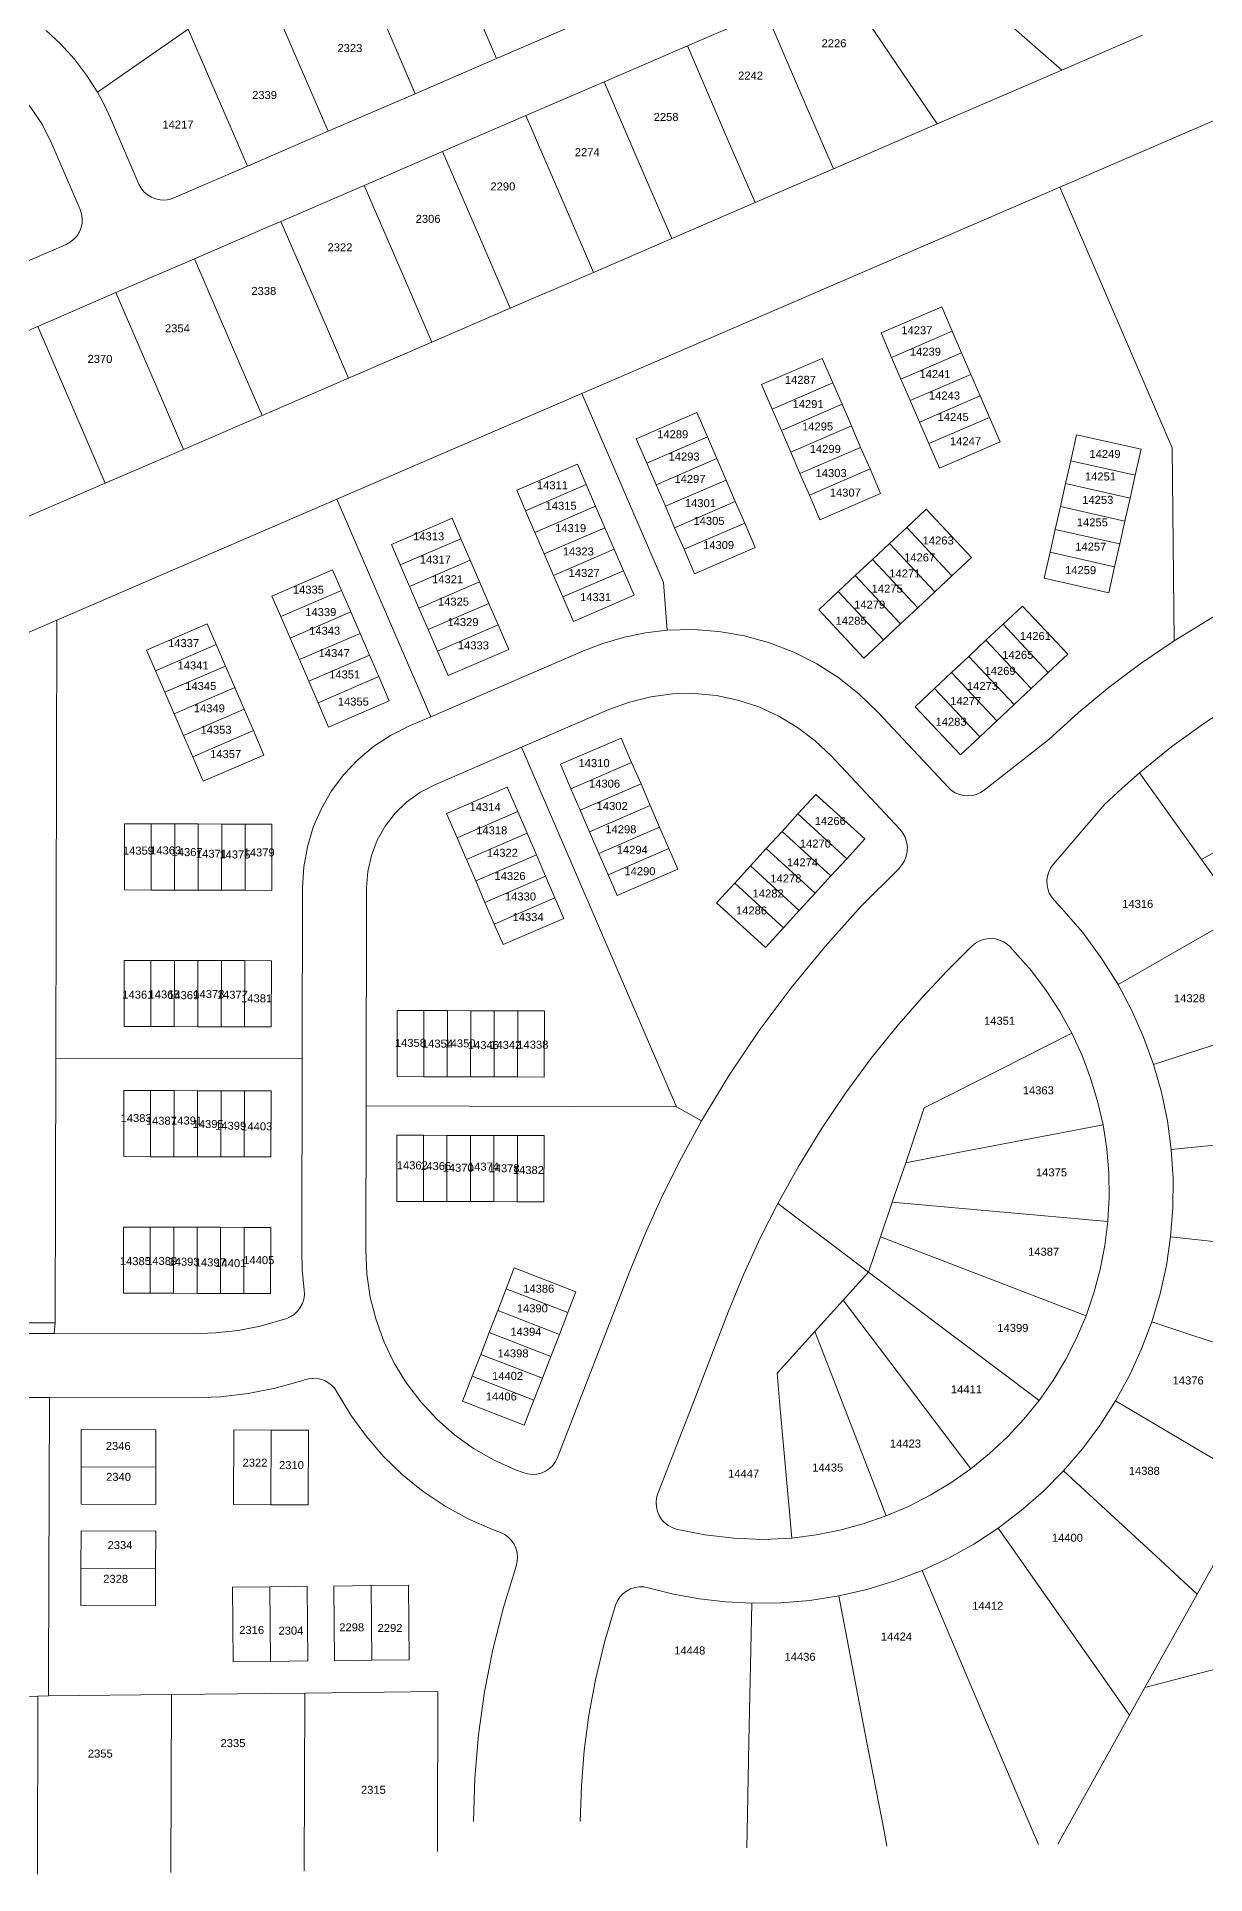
# Model space of a CAD drawing. Header units: feet. Extents: x 865220 to 2866543, y -2240498 to 973965.
# Drawn here: x 2855043 to 2856138, y 963390 to 965112 of the extents above; entities that cross this region are included whole.
import ezdxf
from ezdxf.enums import TextEntityAlignment as Align

# ---------------------------------------------------------------- set-up
doc = ezdxf.new("R2010")
doc.units = ezdxf.units.FT
doc.header["$LTSCALE"] = 0.015
doc.header["$MEASUREMENT"] = 0
doc.layers.add('Dakota County Addresses', color=7, linetype='Continuous')
doc.layers.add('Dakota County Parcels', color=7, linetype='Continuous')
doc.styles.add('Dimensions 100', font='arial.ttf')

# ---------------------------------------------------------------- blocks, each defined once
blk = doc.blocks.new('ACMAP_ANN_TEMPLATE_Dakota County Addresses')
at = {"layer": 'Dakota County Addresses', "style": 'Dimensions 100'}
blk.add_attdef('DakotaCountyAddress', text='', height=50, dxfattribs=at).set_placement((0, 0), align=Align.CENTER)

msp = doc.modelspace()

# ---------------------------------------------------------------- linework, layer by layer
at = {"layer": 'Dakota County Parcels', "lineweight": 5, "ltscale": 100}
for p, q in [((2855473.8, 965091.8), (2855424.3, 965206.5)), ((2856001.7, 964971.2), (2856482.9, 965179)), ((2855397.6, 965058.9), (2855348.1, 965173.6)), ((2855473.8, 965091.8), (2855550, 965124.7)), ((2855652.7, 965103.7), (2855726.1, 965135.4)), ((2855184.7, 965119.4), (2855099.6, 965060.2)), ((2855240.2, 964990.9), (2855184.7, 965119.4)), ((2856079.4, 965113.6), (2856003.6, 965080.9)), ((2855397.6, 965058.9), (2855473.8, 965091.8)), ((2855574.7, 965070), (2855652.7, 965103.7)), ((2856003.6, 965080.9), (2855886.8, 965030.5)), ((2855315.8, 965023.6), (2855397.6, 965058.9)), ((2855501.2, 965038.3), (2855574.7, 965070)), ((2855423.2, 965004.6), (2855501.2, 965038.3)), ((2855111.9, 965035.8), (2855138.5, 964974.2)), ((2855240.2, 964990.9), (2855315.8, 965023.6)), ((2855886.8, 965030.5), (2855789.5, 964988.5)), ((2855056.8, 965012), (2855083.4, 964950.4)), ((2855349.8, 964972.9), (2855423.2, 965004.6)), ((2855240.2, 964990.9), (2855171.3, 964961.2)), ((2855789.5, 964988.5), (2855716.1, 964956.8)), ((2855271.7, 964939.2), (2855349.8, 964972.9)), ((2856001.7, 964971.2), (2855553.7, 964777.8)), ((2856107.2, 964727), (2856001.7, 964971.2)), ((2855716.1, 964956.8), (2855638.1, 964923.1)), ((2855263.9, 964935.8), (2855190.5, 964904.1)), ((2855263.9, 964935.8), (2855271.7, 964939.2)), ((2854996.9, 964885.9), (2855070.3, 964917.6)), ((2855638.1, 964923.1), (2855564.6, 964891.4)), ((2855190.5, 964904.1), (2855117, 964872.4)), ((2855564.6, 964891.4), (2855486.6, 964857.7)), ((2855117, 964872.4), (2855043.6, 964840.7)), ((2855486.6, 964857.7), (2855413.2, 964826)), ((2855834.2, 964834.6), (2855891.1, 964859.2)), ((2855891.1, 964859.2), (2855901, 964836.2)), ((2855043.6, 964840.7), (2854970.2, 964809)), ((2855834.2, 964834.6), (2855844.1, 964811.6)), ((2855844.1, 964811.6), (2855901, 964836.2)), ((2855909.7, 964816), (2855901, 964836.2)), ((2855413.2, 964826), (2855335.1, 964792.3)), ((2855909.7, 964816), (2855852.8, 964791.4)), ((2855918.4, 964795.8), (2855909.7, 964816)), ((2855722.2, 964786.2), (2855779.1, 964810.8)), ((2855779.1, 964810.8), (2855789, 964787.8)), ((2855844.1, 964811.6), (2855852.8, 964791.4)), ((2855918.4, 964795.8), (2855861.5, 964771.2)), ((2855927.1, 964775.6), (2855918.4, 964795.8)), ((2855253.9, 964757.2), (2855335.1, 964792.3)), ((2855722.2, 964786.2), (2855732.1, 964763.3)), ((2855732.1, 964763.3), (2855789, 964787.8)), ((2855797.7, 964767.7), (2855789, 964787.8)), ((2855852.8, 964791.4), (2855861.5, 964771.2)), ((2855553.7, 964777.8), (2855324.2, 964678.7)), ((2855553.7, 964777.8), (2855630.2, 964600.6)), ((2855732.1, 964763.3), (2855740.8, 964743.1)), ((2855797.7, 964767.7), (2855740.8, 964743.1)), ((2855806.4, 964747.5), (2855797.7, 964767.7)), ((2855861.5, 964771.2), (2855870.2, 964751)), ((2855927.1, 964775.6), (2855870.2, 964751)), ((2855935.9, 964755.4), (2855927.1, 964775.6)), ((2855180.4, 964725.5), (2855253.9, 964757.2)), ((2855604.7, 964735.5), (2855661.6, 964760.1)), ((2855661.6, 964760.1), (2855671.5, 964737.1)), ((2855806.4, 964747.5), (2855749.5, 964722.9)), ((2855815.1, 964727.3), (2855806.4, 964747.5)), ((2855870.2, 964751), (2855878.9, 964730.9)), ((2855935.9, 964755.4), (2855878.9, 964730.9)), ((2855935.9, 964755.4), (2855945.8, 964732.5)), ((2855604.7, 964735.5), (2855614.6, 964712.5)), ((2855614.6, 964712.5), (2855671.5, 964737.1)), ((2855680.2, 964716.9), (2855671.5, 964737.1)), ((2855740.8, 964743.1), (2855749.5, 964722.9)), ((2855815.1, 964727.3), (2855758.2, 964702.7)), ((2855823.9, 964707.1), (2855815.1, 964727.3)), ((2855878.9, 964730.9), (2855888.9, 964707.9)), ((2855888.9, 964707.9), (2855945.8, 964732.5)), ((2856017.5, 964739.2), (2856012, 964714.8)), ((2856017.5, 964739.2), (2856078, 964725.6)), ((2856109, 964546.1), (2856107.2, 964727)), ((2855107, 964693.8), (2855180.4, 964725.5)), ((2855492.7, 964687.1), (2855549.6, 964711.7)), ((2855549.6, 964711.7), (2855557.9, 964692.4)), ((2855614.6, 964712.5), (2855623.3, 964692.3)), ((2855680.2, 964716.9), (2855623.3, 964692.3)), ((2855688.9, 964696.7), (2855680.2, 964716.9)), ((2855749.5, 964722.9), (2855758.2, 964702.7)), ((2856012, 964714.8), (2856007.2, 964693.4)), ((2856012, 964714.8), (2856072.5, 964701.2)), ((2856078, 964725.6), (2856072.5, 964701.2)), ((2855033.6, 964662.1), (2855107, 964693.8)), ((2855501, 964667.8), (2855557.9, 964692.4)), ((2855557.9, 964692.4), (2855566.6, 964672.2)), ((2855623.3, 964692.3), (2855632, 964672.1)), ((2855688.9, 964696.7), (2855632, 964672.1)), ((2855697.6, 964676.5), (2855688.9, 964696.7)), ((2855758.2, 964702.7), (2855767, 964682.5)), ((2855823.9, 964707.1), (2855767, 964682.5)), ((2855833.8, 964684.1), (2855823.9, 964707.1)), ((2856007.2, 964693.4), (2856002.3, 964671.9)), ((2856067.7, 964679.8), (2856007.2, 964693.4)), ((2856067.7, 964679.8), (2856072.5, 964701.2)), ((2855324.2, 964678.7), (2855061.6, 964565.3)), ((2855324.2, 964678.7), (2855412.2, 964474.9)), ((2855492.7, 964687.1), (2855501, 964667.8)), ((2855697.6, 964676.5), (2855640.7, 964652)), ((2855706.4, 964656.3), (2855697.6, 964676.5)), ((2855767, 964682.5), (2855776.9, 964659.5)), ((2855776.9, 964659.5), (2855833.8, 964684.1)), ((2856062.8, 964658.3), (2856067.7, 964679.8)), ((2855375.2, 964636.4), (2855432.1, 964661)), ((2855432.1, 964661), (2855440.4, 964641.7)), ((2855501, 964667.8), (2855509.7, 964647.7)), ((2855509.7, 964647.7), (2855566.6, 964672.2)), ((2855566.6, 964672.2), (2855575.4, 964652)), ((2855632, 964672.1), (2855640.7, 964652)), ((2855858.3, 964652.3), (2855876.5, 964669.4)), ((2855918.9, 964624.1), (2855876.5, 964669.4)), ((2856002.3, 964671.9), (2855997.5, 964650.5)), ((2856062.8, 964658.3), (2856002.3, 964671.9)), ((2856058, 964636.8), (2856062.8, 964658.3)), ((2855383.5, 964617.1), (2855440.4, 964641.7)), ((2855440.4, 964641.7), (2855449.1, 964621.5)), ((2855509.7, 964647.7), (2855518.4, 964627.5)), ((2855518.4, 964627.5), (2855575.4, 964652)), ((2855575.4, 964652), (2855584.1, 964631.8)), ((2855640.7, 964652), (2855649.5, 964631.8)), ((2855706.4, 964656.3), (2855649.5, 964631.8)), ((2855716.3, 964633.4), (2855706.4, 964656.3)), ((2855842.2, 964637.2), (2855858.3, 964652.3)), ((2855858.3, 964652.3), (2855900.7, 964607)), ((2855997.5, 964650.5), (2855992.7, 964629)), ((2856058, 964636.8), (2855997.5, 964650.5)), ((2855375.2, 964636.4), (2855383.5, 964617.1)), ((2855518.4, 964627.5), (2855527.2, 964607.3)), ((2855527.2, 964607.3), (2855584.1, 964631.8)), ((2855584.1, 964631.8), (2855592.8, 964611.6)), ((2855649.5, 964631.8), (2855659.4, 964608.8)), ((2855659.4, 964608.8), (2855716.3, 964633.4)), ((2855826.2, 964622.2), (2855842.2, 964637.2)), ((2855842.2, 964637.2), (2855884.6, 964592)), ((2855900.7, 964607), (2855918.9, 964624.1)), ((2855992.7, 964629), (2855987.2, 964604.6)), ((2856053.1, 964615.4), (2855992.7, 964629)), ((2856053.1, 964615.4), (2856058, 964636.8)), ((2855263.2, 964588), (2855320.1, 964612.6)), ((2855320.1, 964612.6), (2855328.4, 964593.3)), ((2855383.5, 964617.1), (2855392.2, 964596.9)), ((2855392.2, 964596.9), (2855449.1, 964621.5)), ((2855449.1, 964621.5), (2855457.9, 964601.3)), ((2855527.2, 964607.3), (2855535.9, 964587.1)), ((2855535.9, 964587.1), (2855592.8, 964611.6)), ((2855592.8, 964611.6), (2855602.7, 964588.7)), ((2855794.1, 964592.1), (2855810.1, 964607.1)), ((2855810.1, 964607.1), (2855826.2, 964622.2)), ((2855810.1, 964607.1), (2855852.5, 964561.9)), ((2855826.2, 964622.2), (2855868.6, 964576.9)), ((2855884.6, 964592), (2855900.7, 964607)), ((2856047.6, 964591), (2856053.1, 964615.4)), ((2855271.5, 964568.8), (2855328.4, 964593.3)), ((2855328.4, 964593.3), (2855337.1, 964573.1)), ((2855392.2, 964596.9), (2855400.9, 964576.7)), ((2855400.9, 964576.7), (2855457.9, 964601.3)), ((2855457.9, 964601.3), (2855466.6, 964581.1)), ((2855545.8, 964564.1), (2855602.7, 964588.7)), ((2855630.2, 964600.6), (2855633.7, 964556)), ((2855775.8, 964575), (2855794.1, 964592.1)), ((2855794.1, 964592.1), (2855836.5, 964546.9)), ((2855868.6, 964576.9), (2855884.6, 964592)), ((2855987.2, 964604.6), (2856047.6, 964591)), ((2855263.2, 964588), (2855271.5, 964568.8)), ((2855280.2, 964548.6), (2855337.1, 964573.1)), ((2855337.1, 964573.1), (2855345.9, 964552.9)), ((2855400.9, 964576.7), (2855409.7, 964556.5)), ((2855409.7, 964556.5), (2855466.6, 964581.1)), ((2855466.6, 964581.1), (2855475.3, 964560.9)), ((2855535.9, 964587.1), (2855545.8, 964564.1)), ((2855775.8, 964575), (2855818.2, 964529.8)), ((2855852.5, 964561.9), (2855868.6, 964576.9)), ((2855948.6, 964561.5), (2855966.8, 964578.6)), ((2856009.2, 964533.4), (2855966.8, 964578.6)), ((2854378.8, 964270.5), (2855061.6, 964565.3)), ((2855060.6, 964154.7), (2855061.6, 964565.3)), ((2855145.7, 964537.3), (2855202.6, 964561.9)), ((2855202.6, 964561.9), (2855210.9, 964542.6)), ((2855271.5, 964568.8), (2855280.2, 964548.6)), ((2855409.7, 964556.5), (2855418.4, 964536.3)), ((2855418.4, 964536.3), (2855475.3, 964560.9)), ((2855475.3, 964560.9), (2855485.2, 964538)), ((2855836.5, 964546.9), (2855852.5, 964561.9)), ((2855932.5, 964546.5), (2855948.6, 964561.5)), ((2855948.6, 964561.5), (2855991, 964516.3)), ((2855145.7, 964537.3), (2855154, 964518)), ((2855154, 964518), (2855210.9, 964542.6)), ((2855210.9, 964542.6), (2855219.6, 964522.4)), ((2855280.2, 964548.6), (2855288.9, 964528.4)), ((2855288.9, 964528.4), (2855345.9, 964552.9)), ((2855345.9, 964552.9), (2855354.6, 964532.7)), ((2855428.3, 964513.4), (2855485.2, 964538)), ((2855818.2, 964529.8), (2855836.5, 964546.9)), ((2855916.5, 964531.4), (2855932.5, 964546.5)), ((2855932.5, 964546.5), (2855974.9, 964501.2)), ((2855162.7, 964497.8), (2855219.6, 964522.4)), ((2855219.6, 964522.4), (2855228.4, 964502.2)), ((2855288.9, 964528.4), (2855297.7, 964508.2)), ((2855297.7, 964508.2), (2855354.6, 964532.7)), ((2855354.6, 964532.7), (2855363.3, 964512.6)), ((2855412.2, 964474.9), (2855555.2, 964536.6)), ((2855418.4, 964536.3), (2855428.3, 964513.4)), ((2855900.4, 964516.4), (2855916.5, 964531.4)), ((2855916.5, 964531.4), (2855958.9, 964486.2)), ((2855991, 964516.3), (2856009.2, 964533.4)), ((2855154, 964518), (2855162.7, 964497.8)), ((2855171.4, 964477.6), (2855228.4, 964502.2)), ((2855228.4, 964502.2), (2855237.1, 964482)), ((2855297.7, 964508.2), (2855306.4, 964488)), ((2855306.4, 964488), (2855363.3, 964512.6)), ((2855363.3, 964512.6), (2855373.2, 964489.6)), ((2855884.4, 964501.3), (2855900.4, 964516.4)), ((2855900.4, 964516.4), (2855942.8, 964471.1)), ((2855974.9, 964501.2), (2855991, 964516.3)), ((2855162.7, 964497.8), (2855171.4, 964477.6)), ((2855306.4, 964488), (2855316.3, 964465)), ((2855316.3, 964465), (2855373.2, 964489.6)), ((2855866.2, 964484.2), (2855884.4, 964501.3)), ((2855884.4, 964501.3), (2855926.8, 964456.1)), ((2855942.8, 964471.1), (2855958.9, 964486.2)), ((2855958.9, 964486.2), (2855974.9, 964501.2)), ((2855171.4, 964477.6), (2855180.2, 964457.4)), ((2855180.2, 964457.4), (2855237.1, 964482)), ((2855237.1, 964482), (2855245.8, 964461.8)), ((2855391.5, 964465.9), (2855412.2, 964474.9)), ((2855497.2, 964446.2), (2855579, 964481.5)), ((2855831.1, 964479.2), (2855897.3, 964408.6)), ((2855866.2, 964484.2), (2855908.6, 964439)), ((2855926.8, 964456.1), (2855942.8, 964471.1)), ((2855180.2, 964457.4), (2855188.9, 964437.2)), ((2855188.9, 964437.2), (2855245.8, 964461.8)), ((2855245.8, 964461.8), (2855255.7, 964438.9)), ((2855533.6, 964430.3), (2855590.5, 964454.9)), ((2855590.5, 964454.9), (2855600.4, 964432)), ((2855908.6, 964439), (2855926.8, 964456.1)), ((2855991.6, 964453.4), (2855930.9, 964406)), ((2855188.9, 964437.2), (2855198.8, 964414.3)), ((2855198.8, 964414.3), (2855255.7, 964438.9)), ((2855415.3, 964410.8), (2855497.2, 964446.2)), ((2855642.6, 964109.3), (2855497.2, 964446.2)), ((2855787.3, 964438.2), (2855851.8, 964369.4)), ((2855543.5, 964407.4), (2855533.6, 964430.3)), ((2855600.4, 964432), (2855543.5, 964407.4)), ((2855600.4, 964432), (2855609.2, 964411.8)), ((2856134.7, 964341.1), (2856076.4, 964422.3)), ((2855426.8, 964384.2), (2855483.7, 964408.8)), ((2855493.6, 964385.9), (2855483.7, 964408.8)), ((2855552.2, 964387.2), (2855543.5, 964407.4)), ((2855609.2, 964411.8), (2855552.2, 964387.2)), ((2855609.2, 964411.8), (2855617.9, 964391.6)), ((2855756.3, 964383.7), (2855773.2, 964402.1)), ((2855818.9, 964360.3), (2855773.2, 964402.1)), ((2856134.7, 964341.1), (2856249.2, 964406.3)), ((2855436.7, 964361.3), (2855426.8, 964384.2)), ((2855493.6, 964385.9), (2855436.7, 964361.3)), ((2855502.4, 964365.7), (2855493.6, 964385.9)), ((2855561, 964367), (2855552.2, 964387.2)), ((2855617.9, 964391.6), (2855561, 964367)), ((2855617.9, 964391.6), (2855626.6, 964371.4)), ((2855741.5, 964367.4), (2855756.3, 964383.7)), ((2855756.3, 964383.7), (2855802.1, 964341.8)), ((2856044.1, 964392.9), (2855995.6, 964336.2)), ((2855125, 964312.5), (2855125.1, 964374.5)), ((2855125.1, 964374.5), (2855150.1, 964374.4)), ((2855150, 964312.4), (2855150.1, 964374.4)), ((2855150.1, 964374.4), (2855172.1, 964374.4)), ((2855172, 964312.4), (2855172.1, 964374.4)), ((2855172.1, 964374.4), (2855194.1, 964374.3)), ((2855194, 964312.3), (2855194.1, 964374.3)), ((2855194.1, 964374.3), (2855216.1, 964374.2)), ((2855216, 964312.2), (2855216.1, 964374.2)), ((2855216.1, 964374.2), (2855238.1, 964374.2)), ((2855238, 964312.2), (2855238.1, 964374.2)), ((2855238.1, 964374.2), (2855263.1, 964374.1)), ((2855263, 964312.1), (2855263.1, 964374.1)), ((2855445.5, 964341.1), (2855502.4, 964365.7)), ((2855511.1, 964345.5), (2855502.4, 964365.7)), ((2855569.7, 964346.8), (2855561, 964367)), ((2855626.6, 964371.4), (2855569.7, 964346.8)), ((2855626.6, 964371.4), (2855635.3, 964351.2)), ((2855726.6, 964351.2), (2855741.5, 964367.4)), ((2855741.5, 964367.4), (2855787.2, 964325.6)), ((2855445.5, 964341.1), (2855436.7, 964361.3)), ((2855578.4, 964326.6), (2855635.3, 964351.2)), ((2855635.3, 964351.2), (2855643.6, 964331.9)), ((2855711.8, 964335), (2855726.6, 964351.2)), ((2855726.6, 964351.2), (2855772.4, 964309.4)), ((2855802.1, 964341.8), (2855818.9, 964360.3)), ((2855454.2, 964320.9), (2855445.5, 964341.1)), ((2855454.2, 964320.9), (2855511.1, 964345.5)), ((2855519.8, 964325.3), (2855511.1, 964345.5)), ((2855578.4, 964326.6), (2855569.7, 964346.8)), ((2855586.7, 964307.3), (2855643.6, 964331.9)), ((2855697, 964318.7), (2855711.8, 964335)), ((2855711.8, 964335), (2855757.6, 964293.1)), ((2855787.2, 964325.6), (2855802.1, 964341.8)), ((2856171.4, 964289.7), (2856134.7, 964341.1)), ((2855291.5, 964154.1), (2855292, 964314.9)), ((2855351.4, 964110.1), (2855352, 964314.7)), ((2855462.9, 964300.7), (2855454.2, 964320.9)), ((2855462.9, 964300.7), (2855519.8, 964325.3)), ((2855528.5, 964305.1), (2855519.8, 964325.3)), ((2855586.7, 964307.3), (2855578.4, 964326.6)), ((2855680.1, 964300.3), (2855697, 964318.7)), ((2855697, 964318.7), (2855742.7, 964276.9)), ((2855772.4, 964309.4), (2855787.2, 964325.6)), ((2855125, 964312.5), (2855150, 964312.4)), ((2855150, 964312.4), (2855172, 964312.4)), ((2855172, 964312.4), (2855194, 964312.3)), ((2855194, 964312.3), (2855216, 964312.2)), ((2855216, 964312.2), (2855238, 964312.2)), ((2855238, 964312.2), (2855263, 964312.1)), ((2855471.6, 964280.5), (2855462.9, 964300.7)), ((2855471.6, 964280.5), (2855528.5, 964305.1)), ((2855528.5, 964305.1), (2855536.9, 964285.8)), ((2855680.1, 964300.3), (2855725.9, 964258.4)), ((2855757.6, 964293.1), (2855772.4, 964309.4)), ((2856003.5, 964295.3), (2855996.4, 964302.9)), ((2855479.9, 964261.2), (2855471.6, 964280.5)), ((2855479.9, 964261.2), (2855536.9, 964285.8)), ((2855742.7, 964276.9), (2855757.6, 964293.1)), ((2855725.9, 964258.4), (2855742.7, 964276.9)), ((2855124.6, 964184.5), (2855124.8, 964246.5)), ((2855124.8, 964246.5), (2855149.8, 964246.4)), ((2855149.6, 964184.4), (2855149.8, 964246.4)), ((2855149.8, 964246.4), (2855171.8, 964246.4)), ((2855171.6, 964184.4), (2855171.8, 964246.4)), ((2855171.8, 964246.4), (2855193.8, 964246.3)), ((2855193.6, 964184.3), (2855193.8, 964246.3)), ((2855193.8, 964246.3), (2855215.8, 964246.3)), ((2855215.6, 964184.3), (2855215.8, 964246.3)), ((2855215.8, 964246.3), (2855237.8, 964246.2)), ((2855237.6, 964184.2), (2855237.8, 964246.2)), ((2855237.8, 964246.2), (2855262.8, 964246.1)), ((2855262.6, 964184.1), (2855262.8, 964246.1)), ((2855959.7, 964254.3), (2855955.3, 964259)), ((2855380.5, 964137.5), (2855380.7, 964199.5)), ((2855380.7, 964199.5), (2855405.7, 964199.4)), ((2855405.5, 964137.4), (2855405.7, 964199.4)), ((2855405.7, 964199.4), (2855427.7, 964199.4)), ((2855427.5, 964137.4), (2855427.7, 964199.4)), ((2855427.7, 964199.4), (2855449.6, 964199.3)), ((2855449.5, 964137.3), (2855449.6, 964199.3)), ((2855449.6, 964199.3), (2855471.6, 964199.2)), ((2855471.5, 964137.2), (2855471.6, 964199.2)), ((2855471.6, 964199.2), (2855493.6, 964199.2)), ((2855493.5, 964137.2), (2855493.6, 964199.2)), ((2855493.6, 964199.2), (2855518.6, 964199.1)), ((2855518.5, 964137.1), (2855518.6, 964199.1)), ((2855124.6, 964184.5), (2855149.6, 964184.4)), ((2855149.6, 964184.4), (2855171.6, 964184.4)), ((2855171.6, 964184.4), (2855193.6, 964184.3)), ((2855193.6, 964184.3), (2855215.6, 964184.3)), ((2855215.6, 964184.3), (2855237.6, 964184.2)), ((2855237.6, 964184.2), (2855262.6, 964184.1)), ((2855901.5, 964121.7), (2856013, 964178.1)), ((2856213.4, 964188.8), (2856089.6, 964149)), ((2855059.9, 963906.7), (2855060.6, 964154.7)), ((2855291.5, 964154.1), (2855060.6, 964154.7)), ((2855291.1, 963974.8), (2855291.5, 964154.1)), ((2855124.5, 964124.5), (2855124.3, 964062.5)), ((2855124.5, 964124.5), (2855149.5, 964124.4)), ((2855149.3, 964062.4), (2855149.5, 964124.4)), ((2855149.5, 964124.4), (2855171.5, 964124.4)), ((2855171.3, 964062.4), (2855171.5, 964124.4)), ((2855171.5, 964124.4), (2855193.5, 964124.3)), ((2855193.3, 964062.3), (2855193.5, 964124.3)), ((2855193.5, 964124.3), (2855215.5, 964124.3)), ((2855215.3, 964062.3), (2855215.5, 964124.3)), ((2855215.5, 964124.3), (2855237.5, 964124.2)), ((2855237.3, 964062.2), (2855237.5, 964124.2)), ((2855237.5, 964124.2), (2855262.5, 964124.1)), ((2855262.3, 964062.2), (2855262.5, 964124.1)), ((2855380.5, 964137.5), (2855405.5, 964137.4)), ((2855405.5, 964137.4), (2855427.5, 964137.4)), ((2855427.5, 964137.4), (2855449.5, 964137.3)), ((2855449.5, 964137.3), (2855471.5, 964137.2)), ((2855471.5, 964137.2), (2855493.5, 964137.2)), ((2855493.5, 964137.2), (2855518.5, 964137.1)), ((2855351.1, 963974.7), (2855351.4, 964110.1)), ((2855642.6, 964109.3), (2855351.4, 964110.1)), ((2855665.9, 964096), (2855642.6, 964109.3)), ((2855857.3, 964056.8), (2855874.7, 964108.2)), ((2855874.7, 964108.2), (2855901.5, 964121.7)), ((2855904.8, 964065.9), (2856042.3, 964092.2)), ((2855380.3, 964082.5), (2855380.2, 964020.5)), ((2855380.3, 964082.5), (2855405.3, 964082.5)), ((2855405.2, 964020.5), (2855405.3, 964082.5)), ((2855405.3, 964082.5), (2855427.3, 964082.4)), ((2855427.2, 964020.4), (2855427.3, 964082.4)), ((2855427.3, 964082.4), (2855449.3, 964082.3)), ((2855449.2, 964020.3), (2855449.3, 964082.3)), ((2855449.3, 964082.3), (2855471.3, 964082.3)), ((2855471.3, 964082.3), (2855471.2, 964020.3)), ((2855471.3, 964082.3), (2855493.3, 964082.2)), ((2855493.3, 964082.2), (2855493.2, 964020.2)), ((2855493.3, 964082.2), (2855518.3, 964082.2)), ((2855518.3, 964082.2), (2855518.2, 964020.2)), ((2856235.6, 964082), (2856106.2, 964069.1)), ((2855124.3, 964062.5), (2855149.3, 964062.4)), ((2855149.3, 964062.4), (2855171.3, 964062.4)), ((2855171.3, 964062.4), (2855193.3, 964062.3)), ((2855193.3, 964062.3), (2855215.3, 964062.3)), ((2855215.3, 964062.3), (2855237.3, 964062.2)), ((2855237.3, 964062.2), (2855262.3, 964062.2)), ((2855844.7, 964019.7), (2855857.3, 964056.8)), ((2855857.3, 964056.8), (2855904.8, 964065.9)), ((2855380.2, 964020.5), (2855405.2, 964020.5)), ((2855405.2, 964020.5), (2855427.2, 964020.4)), ((2855427.2, 964020.4), (2855449.2, 964020.3)), ((2855449.2, 964020.3), (2855471.2, 964020.3)), ((2855471.2, 964020.3), (2855493.2, 964020.2)), ((2855493.2, 964020.2), (2855518.2, 964020.2)), ((2855737.4, 964018.5), (2855822.6, 963954.3)), ((2855833.8, 963987.4), (2855844.7, 964019.7)), ((2855844.7, 964019.7), (2855900.3, 964014.7)), ((2855900.3, 964014.7), (2856046.8, 964001.7)), ((2855124.2, 963996.5), (2855124, 963934.5)), ((2855124.2, 963996.5), (2855149.1, 963996.5)), ((2855149, 963934.5), (2855149.1, 963996.5)), ((2855149.1, 963996.5), (2855171.1, 963996.4)), ((2855171, 963934.4), (2855171.1, 963996.4)), ((2855171.1, 963996.4), (2855193.1, 963996.3)), ((2855193, 963934.3), (2855193.1, 963996.3)), ((2855193.1, 963996.3), (2855215.1, 963996.3)), ((2855215, 963934.3), (2855215.1, 963996.3)), ((2855215.1, 963996.3), (2855237.1, 963996.2)), ((2855237, 963934.2), (2855237.1, 963996.2)), ((2855237.1, 963996.2), (2855262.1, 963996.2)), ((2855262, 963934.2), (2855262.1, 963996.2)), ((2855822.6, 963954.3), (2855833.8, 963987.4)), ((2855833.8, 963987.4), (2855895.7, 963963.6)), ((2856234.9, 963972.9), (2856105.7, 963987.4)), ((2855490.4, 963958.2), (2855482.8, 963938.7)), ((2855548.2, 963935.8), (2855490.4, 963958.2)), ((2855598, 963953.6), (2855530.9, 963780.5)), ((2855822.6, 963954.3), (2855798.8, 963928)), ((2855822.6, 963954.3), (2855864, 963923.1)), ((2855895.7, 963963.6), (2856026.4, 963913.3)), ((2855124, 963934.5), (2855149, 963934.5)), ((2855149, 963934.5), (2855171, 963934.4)), ((2855171, 963934.4), (2855193, 963934.3)), ((2855193, 963934.3), (2855215, 963934.3)), ((2855215, 963934.3), (2855237, 963934.2)), ((2855237, 963934.2), (2855262, 963934.2)), ((2855482.8, 963938.7), (2855474.9, 963918.2)), ((2855482.8, 963938.7), (2855540.6, 963916.3)), ((2855540.6, 963916.3), (2855548.2, 963935.8)), ((2855474.9, 963918.2), (2855466.9, 963897.6)), ((2855474.9, 963918.2), (2855532.7, 963895.7)), ((2855691.3, 963917.5), (2855660.5, 963838.1)), ((2855798.8, 963928), (2855772.2, 963898.6)), ((2855798.8, 963928), (2855832.7, 963883.1)), ((2855864, 963923.1), (2855982.4, 963834)), ((2854394.9, 963908.5), (2855059.9, 963906.7)), ((2855059.9, 963906.7), (2855059.2, 963896.7)), ((2855272.8, 963909.4), (2855276.4, 963910.6)), ((2855532.7, 963895.7), (2855540.6, 963916.3)), ((2856204.9, 963868.6), (2856088.1, 963907.7)), ((2854394.8, 963898.5), (2855059.2, 963896.7)), ((2855059.2, 963896.7), (2855189.2, 963896.4)), ((2855466.9, 963897.6), (2855459, 963877.1)), ((2855466.9, 963897.6), (2855524.7, 963875.2)), ((2855524.7, 963875.2), (2855532.7, 963895.7)), ((2855772.2, 963898.6), (2855736.7, 963859.4)), ((2855772.2, 963898.6), (2855794, 963842.3)), ((2855832.7, 963883.1), (2855918.3, 963769.8)), ((2855459, 963877.1), (2855451, 963856.6)), ((2855459, 963877.1), (2855516.8, 963854.7)), ((2855516.8, 963854.7), (2855524.7, 963875.2)), ((2855291.2, 963852.3), (2855294.8, 963853.5)), ((2855451, 963856.6), (2855442, 963833.3)), ((2855451, 963856.6), (2855508.8, 963834.2)), ((2855508.8, 963834.2), (2855516.8, 963854.7)), ((2855736.7, 963859.4), (2855739.4, 963829.5)), ((2854394.7, 963838.5), (2855054.6, 963836.7)), ((2855189.1, 963836.4), (2855054.6, 963836.7)), ((2855442, 963833.3), (2855499.8, 963810.9)), ((2855499.8, 963810.9), (2855508.8, 963834.2)), ((2855660.5, 963838.1), (2855625, 963746.6)), ((2855794, 963842.3), (2855839, 963725.7)), ((2856152.8, 963775), (2856054.1, 963833.5)), ((2855739.4, 963829.5), (2855750.7, 963705)), ((2855084.5, 963806.7), (2855084.4, 963771.7)), ((2855084.5, 963806.7), (2855154.5, 963806.5)), ((2855154.4, 963771.5), (2855154.5, 963806.5)), ((2855227.5, 963806.3), (2855227.3, 963736.3)), ((2855227.5, 963806.3), (2855262.5, 963806.2)), ((2855262.3, 963736.2), (2855262.5, 963806.2)), ((2855262.5, 963806.2), (2855297.5, 963806.1)), ((2855297.3, 963736.1), (2855297.5, 963806.1)), ((2855084.4, 963771.7), (2855084.3, 963736.7)), ((2855084.4, 963771.7), (2855154.4, 963771.5)), ((2855154.3, 963736.5), (2855154.4, 963771.5)), ((2855491.5, 963769), (2855498.6, 963766.3)), ((2856100.1, 963680.4), (2856005.3, 963768)), ((2856130.4, 963652.4), (2856187.3, 963754.6)), ((2855084.3, 963736.7), (2855154.3, 963736.5)), ((2855227.3, 963736.3), (2855262.3, 963736.2)), ((2855262.3, 963736.2), (2855297.3, 963736.1)), ((2855084.3, 963711.7), (2855084.2, 963676.7)), ((2855084.3, 963711.7), (2855154.3, 963711.5)), ((2855154.2, 963676.5), (2855154.3, 963711.5)), ((2855469.9, 963713.1), (2855477.6, 963710.1)), ((2856018.7, 963608), (2855943.9, 963714.2)), ((2855084.2, 963676.7), (2855084.1, 963641.7)), ((2855084.2, 963676.7), (2855154.2, 963676.5)), ((2855154.1, 963641.5), (2855154.2, 963676.5)), ((2855226.1, 963658.9), (2855261.1, 963659.3)), ((2855226.1, 963658.9), (2855226.9, 963588.9)), ((2855261.1, 963659.3), (2855296.1, 963659.7)), ((2855261.1, 963659.3), (2855261.9, 963589.3)), ((2855296.9, 963589.8), (2855296.1, 963659.7)), ((2855356.1, 963660.4), (2855321.1, 963660)), ((2855321.1, 963660), (2855321.9, 963590)), ((2855391.1, 963660.8), (2855356.1, 963660.4)), ((2855356.1, 963660.4), (2855356.9, 963590.4)), ((2855391.9, 963590.9), (2855391.1, 963660.8)), ((2855923.4, 963554.9), (2855872.6, 963674.5)), ((2855084.1, 963641.7), (2855154.1, 963641.5)), ((2855710.4, 963513.8), (2855713.1, 963643.8)), ((2855819.1, 963523.1), (2855794.5, 963650.7)), ((2856081.6, 963564.8), (2856130.4, 963652.4)), ((2855226.9, 963588.9), (2855261.9, 963589.3)), ((2855261.9, 963589.3), (2855296.9, 963589.8)), ((2855321.9, 963590), (2855356.9, 963590.4)), ((2855356.9, 963590.4), (2855391.9, 963590.9)), ((2854918.8, 963555.4), (2855043.9, 963556.8)), ((2855043.4, 963389.8), (2855043.9, 963556.8)), ((2855043.9, 963556.8), (2855053.9, 963556.9)), ((2855053.9, 963556.9), (2855168.9, 963558.3)), ((2855168.4, 963391.3), (2855168.9, 963558.3)), ((2855168.9, 963558.3), (2855293.9, 963559.7)), ((2855293.4, 963392.7), (2855293.9, 963559.7)), ((2855293.9, 963559.7), (2855418.8, 963561.2)), ((2856067.2, 963539), (2856081.6, 963564.8)), ((2855999.8, 963417.9), (2856067.2, 963539))]:
    msp.add_line(p, q, dxfattribs=at)
for points in [[(2855315.8, 965023.6), (2855266.3, 965138.3), (2855233.8, 965213.5)], [(2855886.8, 965030.5), (2855849.7, 965085.3), (2855792, 965170.7)], [(2855789.5, 964988.5), (2855763.8, 965048.1), (2855726.1, 965135.4)], [(2856003.6, 965080.9), (2855953.7, 965124.7), (2855951.1, 965126.9)], [(2855099.6, 965060.2), (2855089.4, 965076.1), (2855078, 965091.1), (2855065.4, 965105.2), (2855051.7, 965118.2)], [(2855716.1, 964956.8), (2855690.3, 965016.4), (2855652.7, 965103.7)], [(2855024.5, 965061.1), (2855037.2, 965046), (2855048, 965029.6), (2855056.8, 965012)], [(2855099.6, 965060.2), (2855106.1, 965048.2), (2855111.9, 965035.8)], [(2855638.1, 964923.1), (2855612.3, 964982.8), (2855574.7, 965070)], [(2855564.6, 964891.4), (2855538.9, 964951.1), (2855501.2, 965038.3)], [(2855486.6, 964857.7), (2855460.8, 964917.4), (2855423.2, 965004.6)], [(2855138.5, 964974.2), (2855140.5, 964970.4), (2855143.2, 964967), (2855146.5, 964964.1), (2855150.2, 964961.8), (2855154.2, 964960.2), (2855158.5, 964959.3), (2855162.9, 964959.2), (2855167.2, 964959.8), (2855171.3, 964961.2)], [(2855413.2, 964826), (2855393.3, 964871.9), (2855387.4, 964885.7), (2855349.8, 964972.9)], [(2855083.4, 964950.4), (2855084.8, 964946.3), (2855085.4, 964942), (2855085.3, 964937.6), (2855084.4, 964933.4), (2855082.8, 964929.3), (2855080.5, 964925.6), (2855077.6, 964922.4), (2855074.2, 964919.7), (2855070.3, 964917.6)], [(2855335.1, 964792.3), (2855315.3, 964838.2), (2855271.7, 964939.2)], [(2855190.5, 964904.1), (2855234.1, 964803.1), (2855253.9, 964757.2)], [(2855117, 964872.4), (2855160.6, 964771.4), (2855180.4, 964725.5)], [(2855043.6, 964840.7), (2855087.2, 964739.7), (2855107, 964693.8)], [(2856637.6, 964666.4), (2856595.3, 964670.6), (2856552.7, 964672.5), (2856510.2, 964672.2), (2856467.7, 964669.6), (2856425.4, 964664.6), (2856383.5, 964657.5), (2856342, 964648), (2856301, 964636.4), (2856260.8, 964622.5), (2856221.3, 964606.5), (2856182.8, 964588.4), (2856145.3, 964568.3), (2856109, 964546.1)], [(2855555.2, 964536.6), (2855574.2, 964543.9), (2855593.6, 964549.5), (2855613.5, 964553.6), (2855633.7, 964556)], [(2855633.7, 964556), (2855658, 964556.6), (2855682.2, 964554.9), (2855706.2, 964550.7), (2855729.7, 964544.2), (2855752.3, 964535.4), (2855774, 964524.3), (2855794.5, 964511.2), (2855813.6, 964496.1), (2855831.1, 964479.2)], [(2856109, 964546.1), (2856078, 964525.1), (2856048.1, 964502.6), (2856019.3, 964478.7), (2855991.6, 964453.4)], [(2856076.4, 964422.3), (2856106.9, 964447), (2856138.7, 964469.9), (2856171.6, 964491), (2856205.7, 964510.2)], [(2855579, 964481.5), (2855598.4, 964488.6), (2855618.4, 964493.5), (2855638.8, 964496.2), (2855659.4, 964496.6), (2855679.9, 964494.6), (2855700.1, 964490.4), (2855719.6, 964484), (2855738.4, 964475.5), (2855756, 964464.9), (2855772.4, 964452.4), (2855787.3, 964438.2)], [(2855292, 964314.9), (2855293.1, 964334), (2855296.5, 964352.8), (2855302, 964371.2), (2855309.6, 964388.7), (2855319.2, 964405.3), (2855330.7, 964420.6), (2855343.8, 964434.5), (2855358.5, 964446.8), (2855374.4, 964457.3), (2855391.5, 964465.9)], [(2856076.4, 964422.3), (2856060.1, 964407.9), (2856044.1, 964392.9)], [(2855352, 964314.7), (2855353.1, 964329.9), (2855356.4, 964344.8), (2855361.9, 964359), (2855369.3, 964372.3), (2855378.6, 964384.3), (2855389.5, 964394.9), (2855401.8, 964403.8), (2855415.3, 964410.8)], [(2855930.9, 964406), (2855927.5, 964403.7), (2855923.7, 964402.1), (2855919.8, 964401.1), (2855915.7, 964400.7), (2855911.6, 964401), (2855907.6, 964402), (2855903.8, 964403.6), (2855900.3, 964405.8), (2855897.3, 964408.6)], [(2855850.8, 964332.4), (2855853.8, 964335.9), (2855856.2, 964339.7), (2855857.8, 964344), (2855858.8, 964348.4), (2855858.9, 964353), (2855858.2, 964357.5), (2855856.8, 964361.8), (2855854.6, 964365.8), (2855851.8, 964369.4)], [(2855665.9, 964096), (2855691.9, 964138.9), (2855719.9, 964180.6), (2855749.9, 964220.8), (2855781.7, 964259.6), (2855815.4, 964296.9), (2855850.8, 964332.4)], [(2855996.4, 964302.9), (2855993.9, 964306.1), (2855991.9, 964309.6), (2855990.5, 964313.4), (2855989.8, 964317.4), (2855989.7, 964321.4), (2855990.2, 964325.5), (2855991.4, 964329.3), (2855993.2, 964333), (2855995.6, 964336.2)], [(2856056.6, 964223.7), (2856040.7, 964248.9), (2856023, 964272.8), (2856003.5, 964295.3)], [(2856171.4, 964289.7), (2856162.7, 964284.7), (2856056.6, 964223.7)], [(2855919.7, 964260), (2855922.8, 964262.5), (2855926.2, 964264.5), (2855929.9, 964265.9), (2855933.7, 964266.7), (2855937.7, 964266.9), (2855941.6, 964266.5), (2855945.4, 964265.5), (2855949, 964263.9), (2855952.3, 964261.7), (2855955.3, 964259)], [(2855850.5, 964186.2), (2855872.7, 964211.6), (2855895.8, 964236.2), (2855919.7, 964260)], [(2856013, 964178.1), (2856001.8, 964198.5), (2855989.1, 964218.1), (2855975.1, 964236.7), (2855959.7, 964254.3)], [(2856089.6, 964149), (2856080.3, 964174.6), (2856069.3, 964199.6), (2856056.6, 964223.7)], [(2855737.4, 964018.5), (2855757.1, 964053.9), (2855778.3, 964088.5), (2855801, 964122.1), (2855825.1, 964154.7), (2855850.5, 964186.2)], [(2856042.3, 964092.2), (2856037.2, 964114.4), (2856030.6, 964136.2), (2856022.6, 964157.4), (2856013, 964178.1)], [(2856106.2, 964069.1), (2856102.6, 964096.1), (2856097, 964122.8), (2856089.6, 964149)], [(2855598, 963953.6), (2855613, 963990.1), (2855629.3, 964026.1), (2855647, 964061.4), (2855665.9, 964096)], [(2856046.8, 964001.7), (2856048.1, 964024.4), (2856047.7, 964047.1), (2856045.8, 964069.8), (2856042.3, 964092.2)], [(2856105.7, 963987.4), (2856107.8, 964014.6), (2856108, 964041.9), (2856106.2, 964069.1)], [(2855691.3, 963917.5), (2855705.3, 963951.7), (2855720.7, 963985.4), (2855737.4, 964018.5)], [(2856026.4, 963913.3), (2856033.8, 963934.8), (2856039.7, 963956.8), (2856044, 963979.1), (2856046.8, 964001.7)], [(2856088.1, 963907.7), (2856095.8, 963933.8), (2856101.7, 963960.5), (2856105.7, 963987.4)], [(2855293.5, 963937.6), (2855291.7, 963956.2), (2855291.1, 963974.8)], [(2855491.5, 963769), (2855471.4, 963778), (2855452.3, 963789), (2855434.3, 963801.8), (2855417.8, 963816.3), (2855402.7, 963832.5), (2855389.4, 963850), (2855377.9, 963868.9), (2855368.3, 963888.7), (2855360.8, 963909.5), (2855355.4, 963930.8), (2855352.1, 963952.7), (2855351.1, 963974.7)], [(2855276.4, 963910.6), (2855280.4, 963912.2), (2855284, 963914.6), (2855287.2, 963917.5), (2855289.8, 963921), (2855291.8, 963924.8), (2855293.1, 963929), (2855293.7, 963933.3), (2855293.5, 963937.6)], [(2855189.2, 963896.4), (2855210.4, 963897.2), (2855231.5, 963899.6), (2855252.3, 963903.7), (2855272.8, 963909.4)], [(2855982.4, 963834), (2855995.4, 963852.6), (2856007.1, 963872.1), (2856017.5, 963892.4), (2856026.4, 963913.3)], [(2856054.1, 963833.5), (2856067.2, 963857.4), (2856078.5, 963882.2), (2856088.1, 963907.7)], [(2855189.1, 963836.4), (2855215, 963837.3), (2855240.8, 963840.3), (2855266.2, 963845.3), (2855291.2, 963852.3)], [(2855294.8, 963853.5), (2855299, 963854.4), (2855303.3, 963854.7), (2855307.6, 963854.1), (2855311.8, 963852.9), (2855315.7, 963850.9), (2855319.1, 963848.3), (2855322.1, 963845.1), (2855324.5, 963841.5)], [(2855054.6, 963836.7), (2855053.9, 963576.9), (2855053.9, 963556.9)], [(2855469.9, 963713.1), (2855447.2, 963723), (2855425.5, 963734.9), (2855404.9, 963748.7), (2855385.7, 963764.3), (2855367.9, 963781.5), (2855351.7, 963800.2), (2855337.1, 963820.2), (2855324.5, 963841.5)], [(2855918.3, 963769.8), (2855936, 963784.1), (2855952.6, 963799.7), (2855968.1, 963816.3), (2855982.4, 963834)], [(2856005.3, 963768), (2856023.1, 963788.7), (2856039.4, 963810.5), (2856054.1, 963833.5)], [(2855498.6, 963766.3), (2855502.8, 963765.1), (2855507.1, 963764.6), (2855511.5, 963764.9), (2855515.7, 963765.9), (2855519.7, 963767.7), (2855523.3, 963770.1), (2855526.4, 963773.1), (2855529, 963776.6), (2855530.9, 963780.5)], [(2855839, 963725.7), (2855860, 963734.6), (2855880.2, 963745), (2855899.7, 963756.7), (2855918.3, 963769.8)], [(2855943.9, 963714.2), (2855965.6, 963730.7), (2855986.1, 963748.7), (2856005.3, 963768)], [(2855642.3, 963713.3), (2855638.3, 963714.7), (2855634.6, 963716.7), (2855631.3, 963719.4), (2855628.4, 963722.5), (2855626.2, 963726.1), (2855624.5, 963730), (2855623.6, 963734.1), (2855623.4, 963738.4), (2855623.8, 963742.6), (2855625, 963746.6)], [(2855477.6, 963710.1), (2855481.4, 963708.2), (2855484.8, 963705.7), (2855487.8, 963702.7), (2855490.2, 963699.2), (2855492, 963695.4), (2855493.1, 963691.3), (2855493.5, 963687.1), (2855493.2, 963682.9), (2855492.2, 963678.7)], [(2855642.3, 963713.3), (2855669.1, 963707.9), (2855696.2, 963704.7), (2855723.5, 963703.7), (2855750.7, 963705)], [(2855750.7, 963705), (2855773.3, 963707.9), (2855795.6, 963712.3), (2855817.6, 963718.2), (2855839, 963725.7)], [(2855872.6, 963674.5), (2855897.3, 963686.1), (2855921.1, 963699.3), (2855943.9, 963714.2)], [(2855452.3, 963439.4), (2855453.5, 963480), (2855456.9, 963520.5), (2855462.5, 963560.7), (2855470.3, 963600.6), (2855480.2, 963640), (2855492.2, 963678.7)], [(2856130.4, 963652.4), (2856105.4, 963675.5), (2856100.1, 963680.4)], [(2855585.4, 963642.1), (2855587, 963646), (2855589.3, 963649.6), (2855592.2, 963652.7), (2855595.6, 963655.3), (2855599.3, 963657.2), (2855603.3, 963658.6), (2855607.5, 963659.2), (2855611.7, 963659.1), (2855615.9, 963658.3)], [(2855615.9, 963658.3), (2855639.8, 963652.4), (2855664, 963647.9), (2855688.5, 963645.1), (2855713.1, 963643.8)], [(2855794.5, 963650.7), (2855821, 963656.8), (2855847.1, 963664.8), (2855872.6, 963674.5)], [(2855566.4, 963571.9), (2855574.9, 963607.3), (2855585.4, 963642.1)], [(2855713.1, 963643.8), (2855740.4, 963644.2), (2855767.5, 963646.5), (2855794.5, 963650.7)], [(2856320.4, 963627.2), (2856125.8, 963576.3), (2856081.6, 963564.8)], [(2856067.2, 963539), (2856046.2, 963569), (2856018.7, 963608)], [(2855418.5, 963411.2), (2855418.5, 963427.5), (2855418.8, 963561.2)], [(2855552.3, 963439.2), (2855553.3, 963472.6), (2855555.9, 963505.9), (2855560.3, 963539), (2855566.4, 963571.9)], [(2855981.7, 963417.7), (2855973.2, 963437.9), (2855923.4, 963554.9)], [(2855839.7, 963416.1), (2855837, 963430.1), (2855819.1, 963523.1)], [(2855708.4, 963414.5), (2855708.7, 963429.3), (2855710.4, 963513.8)]]:
    msp.add_lwpolyline(points, dxfattribs=at)

# ---------------------------------------------------------------- block references
at = {"layer": 'Dakota County Addresses', "lineweight": 5, "ltscale": 100, "xscale": 0.15, "yscale": 0.15, "zscale": 0.15}
for p, values in [((2855336.3, 965097.9), {'DakotaCountyAddress': '2323'}), ((2855790.1, 965102.4), {'DakotaCountyAddress': '2226'}), ((2855711.9, 965072.1), {'DakotaCountyAddress': '2242'}), ((2855256.3, 965053.9), {'DakotaCountyAddress': '2339'}), ((2855632.7, 965033.3), {'DakotaCountyAddress': '2258'}), ((2855175.1, 965026.2), {'DakotaCountyAddress': '14217'}), ((2855558.8, 965000.3), {'DakotaCountyAddress': '2274'}), ((2855479.7, 964968.2), {'DakotaCountyAddress': '2290'}), ((2855409.6, 964937.8), {'DakotaCountyAddress': '2306'}), ((2855327, 964911.1), {'DakotaCountyAddress': '2322'}), ((2855255.6, 964870.2), {'DakotaCountyAddress': '2338'}), ((2855174.6, 964835.2), {'DakotaCountyAddress': '2354'}), ((2855867.8, 964833.4), {'DakotaCountyAddress': '14237'}), ((2855102, 964806.5), {'DakotaCountyAddress': '2370'}), ((2855875.8, 964813.3), {'DakotaCountyAddress': '14239'}), ((2855884.8, 964792.3), {'DakotaCountyAddress': '14241'}), ((2855758.6, 964786.9), {'DakotaCountyAddress': '14287'}), ((2855893.7, 964772.2), {'DakotaCountyAddress': '14243'}), ((2855765.8, 964764.2), {'DakotaCountyAddress': '14291'}), ((2855638.9, 964735.9), {'DakotaCountyAddress': '14289'}), ((2855774.7, 964743.2), {'DakotaCountyAddress': '14295'}), ((2855901.8, 964752.1), {'DakotaCountyAddress': '14245'}), ((2855781.9, 964722.2), {'DakotaCountyAddress': '14299'}), ((2855913.4, 964729.4), {'DakotaCountyAddress': '14247'}), ((2855649.6, 964715), {'DakotaCountyAddress': '14293'}), ((2856044.1, 964717.4), {'DakotaCountyAddress': '14249'}), ((2855526.2, 964688.1), {'DakotaCountyAddress': '14311'}), ((2855655.1, 964694), {'DakotaCountyAddress': '14297'}), ((2855787.4, 964699.5), {'DakotaCountyAddress': '14303'}), ((2856039.9, 964696.3), {'DakotaCountyAddress': '14251'}), ((2855534.3, 964668.9), {'DakotaCountyAddress': '14315'}), ((2855664.9, 964671.3), {'DakotaCountyAddress': '14301'}), ((2855800.7, 964681.2), {'DakotaCountyAddress': '14307'}), ((2856037.4, 964674.4), {'DakotaCountyAddress': '14253'}), ((2855672.9, 964654.7), {'DakotaCountyAddress': '14305'}), ((2856032.3, 964653.3), {'DakotaCountyAddress': '14255'}), ((2855410.1, 964640.2), {'DakotaCountyAddress': '14313'}), ((2855543.2, 964647.9), {'DakotaCountyAddress': '14319'}), ((2855887.8, 964636.3), {'DakotaCountyAddress': '14263'}), ((2855416.4, 964618.4), {'DakotaCountyAddress': '14317'}), ((2855550.4, 964626), {'DakotaCountyAddress': '14323'}), ((2855681.9, 964632), {'DakotaCountyAddress': '14309'}), ((2855870.4, 964620.4), {'DakotaCountyAddress': '14267'}), ((2856030.8, 964630.5), {'DakotaCountyAddress': '14257'}), ((2855427.9, 964600), {'DakotaCountyAddress': '14321'}), ((2855555.9, 964605.9), {'DakotaCountyAddress': '14327'}), ((2855856.5, 964605.4), {'DakotaCountyAddress': '14271'}), ((2856021.3, 964608.5), {'DakotaCountyAddress': '14259'}), ((2855297.4, 964590.2), {'DakotaCountyAddress': '14335'}), ((2855566.6, 964583.2), {'DakotaCountyAddress': '14331'}), ((2855840, 964591.2), {'DakotaCountyAddress': '14275'}), ((2855309, 964569.2), {'DakotaCountyAddress': '14339'}), ((2855433.4, 964579), {'DakotaCountyAddress': '14325'}), ((2855823.5, 964576.2), {'DakotaCountyAddress': '14279'}), ((2855312.6, 964551.7), {'DakotaCountyAddress': '14343'}), ((2855442.3, 964559.8), {'DakotaCountyAddress': '14329'}), ((2855806.1, 964561.1), {'DakotaCountyAddress': '14285'}), ((2855978.9, 964546.8), {'DakotaCountyAddress': '14261'}), ((2855180.4, 964540.1), {'DakotaCountyAddress': '14337'}), ((2855321.6, 964530.8), {'DakotaCountyAddress': '14347'}), ((2855452.1, 964538), {'DakotaCountyAddress': '14333'}), ((2855962.4, 964529.1), {'DakotaCountyAddress': '14265'}), ((2855189.3, 964519.2), {'DakotaCountyAddress': '14341'}), ((2855945.8, 964514.1), {'DakotaCountyAddress': '14269'}), ((2855196.5, 964499.9), {'DakotaCountyAddress': '14345'}), ((2855331.4, 964510.7), {'DakotaCountyAddress': '14351'}), ((2855929.3, 964499.9), {'DakotaCountyAddress': '14273'}), ((2855204.5, 964479), {'DakotaCountyAddress': '14349'}), ((2855339.5, 964485.3), {'DakotaCountyAddress': '14355'}), ((2855913.6, 964485.8), {'DakotaCountyAddress': '14277'}), ((2855899.8, 964466.4), {'DakotaCountyAddress': '14283'}), ((2855210.8, 964458.9), {'DakotaCountyAddress': '14353'}), ((2855219.8, 964436.1), {'DakotaCountyAddress': '14357'}), ((2855565.2, 964427.6), {'DakotaCountyAddress': '14310'}), ((2855575, 964408.4), {'DakotaCountyAddress': '14306'}), ((2855463, 964386.4), {'DakotaCountyAddress': '14314'}), ((2855582.2, 964387.4), {'DakotaCountyAddress': '14302'}), ((2855469.3, 964364.6), {'DakotaCountyAddress': '14318'}), ((2855590.3, 964365.6), {'DakotaCountyAddress': '14298'}), ((2855786.6, 964373.4), {'DakotaCountyAddress': '14266'}), ((2855138.1, 964345.6), {'DakotaCountyAddress': '14359'}), ((2855163.6, 964345.8), {'DakotaCountyAddress': '14363'}), ((2855183.7, 964344.2), {'DakotaCountyAddress': '14367'}), ((2855206.5, 964342.7), {'DakotaCountyAddress': '14371'}), ((2855228.5, 964342), {'DakotaCountyAddress': '14375'}), ((2855251.2, 964343.9), {'DakotaCountyAddress': '14379'}), ((2855479.2, 964343.6), {'DakotaCountyAddress': '14322'}), ((2855601, 964346.4), {'DakotaCountyAddress': '14294'}), ((2855772.7, 964352.2), {'DakotaCountyAddress': '14270'}), ((2855608.2, 964326.3), {'DakotaCountyAddress': '14290'}), ((2855760.6, 964334.6), {'DakotaCountyAddress': '14274'}), ((2855486.4, 964321.8), {'DakotaCountyAddress': '14326'}), ((2855728.4, 964305.4), {'DakotaCountyAddress': '14282'}), ((2855745, 964319.5), {'DakotaCountyAddress': '14278'}), ((2855496.2, 964302.6), {'DakotaCountyAddress': '14330'}), ((2855712.8, 964289.5), {'DakotaCountyAddress': '14286'}), ((2856074.8, 964295.7), {'DakotaCountyAddress': '14316'}), ((2855503.3, 964283.3), {'DakotaCountyAddress': '14334'}), ((2855137.5, 964210.6), {'DakotaCountyAddress': '14361'}), ((2855162.1, 964210.8), {'DakotaCountyAddress': '14365'}), ((2855180.5, 964210.1), {'DakotaCountyAddress': '14369'}), ((2855204.1, 964211.2), {'DakotaCountyAddress': '14373'}), ((2855226.1, 964210.5), {'DakotaCountyAddress': '14377'}), ((2855248.9, 964207.1), {'DakotaCountyAddress': '14381'}), ((2856123.4, 964207.2), {'DakotaCountyAddress': '14328'}), ((2855945.3, 964186.1), {'DakotaCountyAddress': '14351'}), ((2855393, 964165.4), {'DakotaCountyAddress': '14358'}), ((2855418.4, 964164.7), {'DakotaCountyAddress': '14354'}), ((2855439.5, 964164.9), {'DakotaCountyAddress': '14350'}), ((2855461.4, 964163.3), {'DakotaCountyAddress': '14346'}), ((2855482.4, 964163.5), {'DakotaCountyAddress': '14342'}), ((2855507.8, 964163.7), {'DakotaCountyAddress': '14338'}), ((2855981.6, 964120.9), {'DakotaCountyAddress': '14363'}), ((2855135.9, 964094.9), {'DakotaCountyAddress': '14383'}), ((2855159.5, 964092.4), {'DakotaCountyAddress': '14387'}), ((2855183.2, 964092.6), {'DakotaCountyAddress': '14391'}), ((2855203.4, 964089.3), {'DakotaCountyAddress': '14395'}), ((2855224.5, 964087.7), {'DakotaCountyAddress': '14399'}), ((2855249, 964087.1), {'DakotaCountyAddress': '14403'}), ((2855394.8, 964050.6), {'DakotaCountyAddress': '14362'}), ((2855416.7, 964049.9), {'DakotaCountyAddress': '14366'}), ((2855437.8, 964048.3), {'DakotaCountyAddress': '14370'}), ((2855461.5, 964049.4), {'DakotaCountyAddress': '14374'}), ((2855480.8, 964047.8), {'DakotaCountyAddress': '14378'}), ((2855503.6, 964046.2), {'DakotaCountyAddress': '14382'}), ((2855994, 964044), {'DakotaCountyAddress': '14375'}), ((2855135.2, 963960.8), {'DakotaCountyAddress': '14385'}), ((2855159.8, 963961), {'DakotaCountyAddress': '14389'}), ((2855250.9, 963961.7), {'DakotaCountyAddress': '14405'}), ((2855986.6, 963969.6), {'DakotaCountyAddress': '14387'}), ((2855180.8, 963960.3), {'DakotaCountyAddress': '14393'}), ((2855205.4, 963959.6), {'DakotaCountyAddress': '14397'}), ((2855224.7, 963958.9), {'DakotaCountyAddress': '14401'}), ((2855513.3, 963935), {'DakotaCountyAddress': '14386'}), ((2855507.3, 963916.5), {'DakotaCountyAddress': '14390'}), ((2855501.3, 963894.6), {'DakotaCountyAddress': '14394'}), ((2855957.8, 963898.2), {'DakotaCountyAddress': '14399'}), ((2855489.2, 963874.3), {'DakotaCountyAddress': '14398'}), ((2855484.1, 963853.2), {'DakotaCountyAddress': '14402'}), ((2855914.3, 963840.6), {'DakotaCountyAddress': '14411'}), ((2856122.1, 963848.9), {'DakotaCountyAddress': '14376'}), ((2855478.2, 963833.9), {'DakotaCountyAddress': '14406'}), ((2855857.1, 963789.8), {'DakotaCountyAddress': '14423'}), ((2855119.1, 963787.5), {'DakotaCountyAddress': '2346'}), ((2855247.3, 963771.9), {'DakotaCountyAddress': '2322'}), ((2855119.4, 963758.6), {'DakotaCountyAddress': '2340'}), ((2855281.5, 963769.6), {'DakotaCountyAddress': '2310'}), ((2855705.4, 963761.6), {'DakotaCountyAddress': '14447'}), ((2855784.2, 963767.3), {'DakotaCountyAddress': '14435'}), ((2856081, 963764.2), {'DakotaCountyAddress': '14388'}), ((2855120.8, 963694.6), {'DakotaCountyAddress': '2334'}), ((2856008.9, 963701.5), {'DakotaCountyAddress': '14400'}), ((2855116.7, 963663), {'DakotaCountyAddress': '2328'}), ((2855934.3, 963637.7), {'DakotaCountyAddress': '14412'}), ((2855338, 963617.5), {'DakotaCountyAddress': '2298'}), ((2855373.9, 963616.9), {'DakotaCountyAddress': '2292'}), ((2855244.2, 963615), {'DakotaCountyAddress': '2316'}), ((2855281, 963614.4), {'DakotaCountyAddress': '2304'}), ((2855848.7, 963608.9), {'DakotaCountyAddress': '14424'}), ((2855654.9, 963595.8), {'DakotaCountyAddress': '14448'}), ((2855758.3, 963589.9), {'DakotaCountyAddress': '14436'}), ((2855102.3, 963499.2), {'DakotaCountyAddress': '2355'}), ((2855226.7, 963509), {'DakotaCountyAddress': '2335'}), ((2855358.3, 963465.2), {'DakotaCountyAddress': '2315'})]:
    msp.add_blockref('ACMAP_ANN_TEMPLATE_Dakota County Addresses', p, dxfattribs=at).add_auto_attribs(values)

doc.saveas('drawing.dxf')
